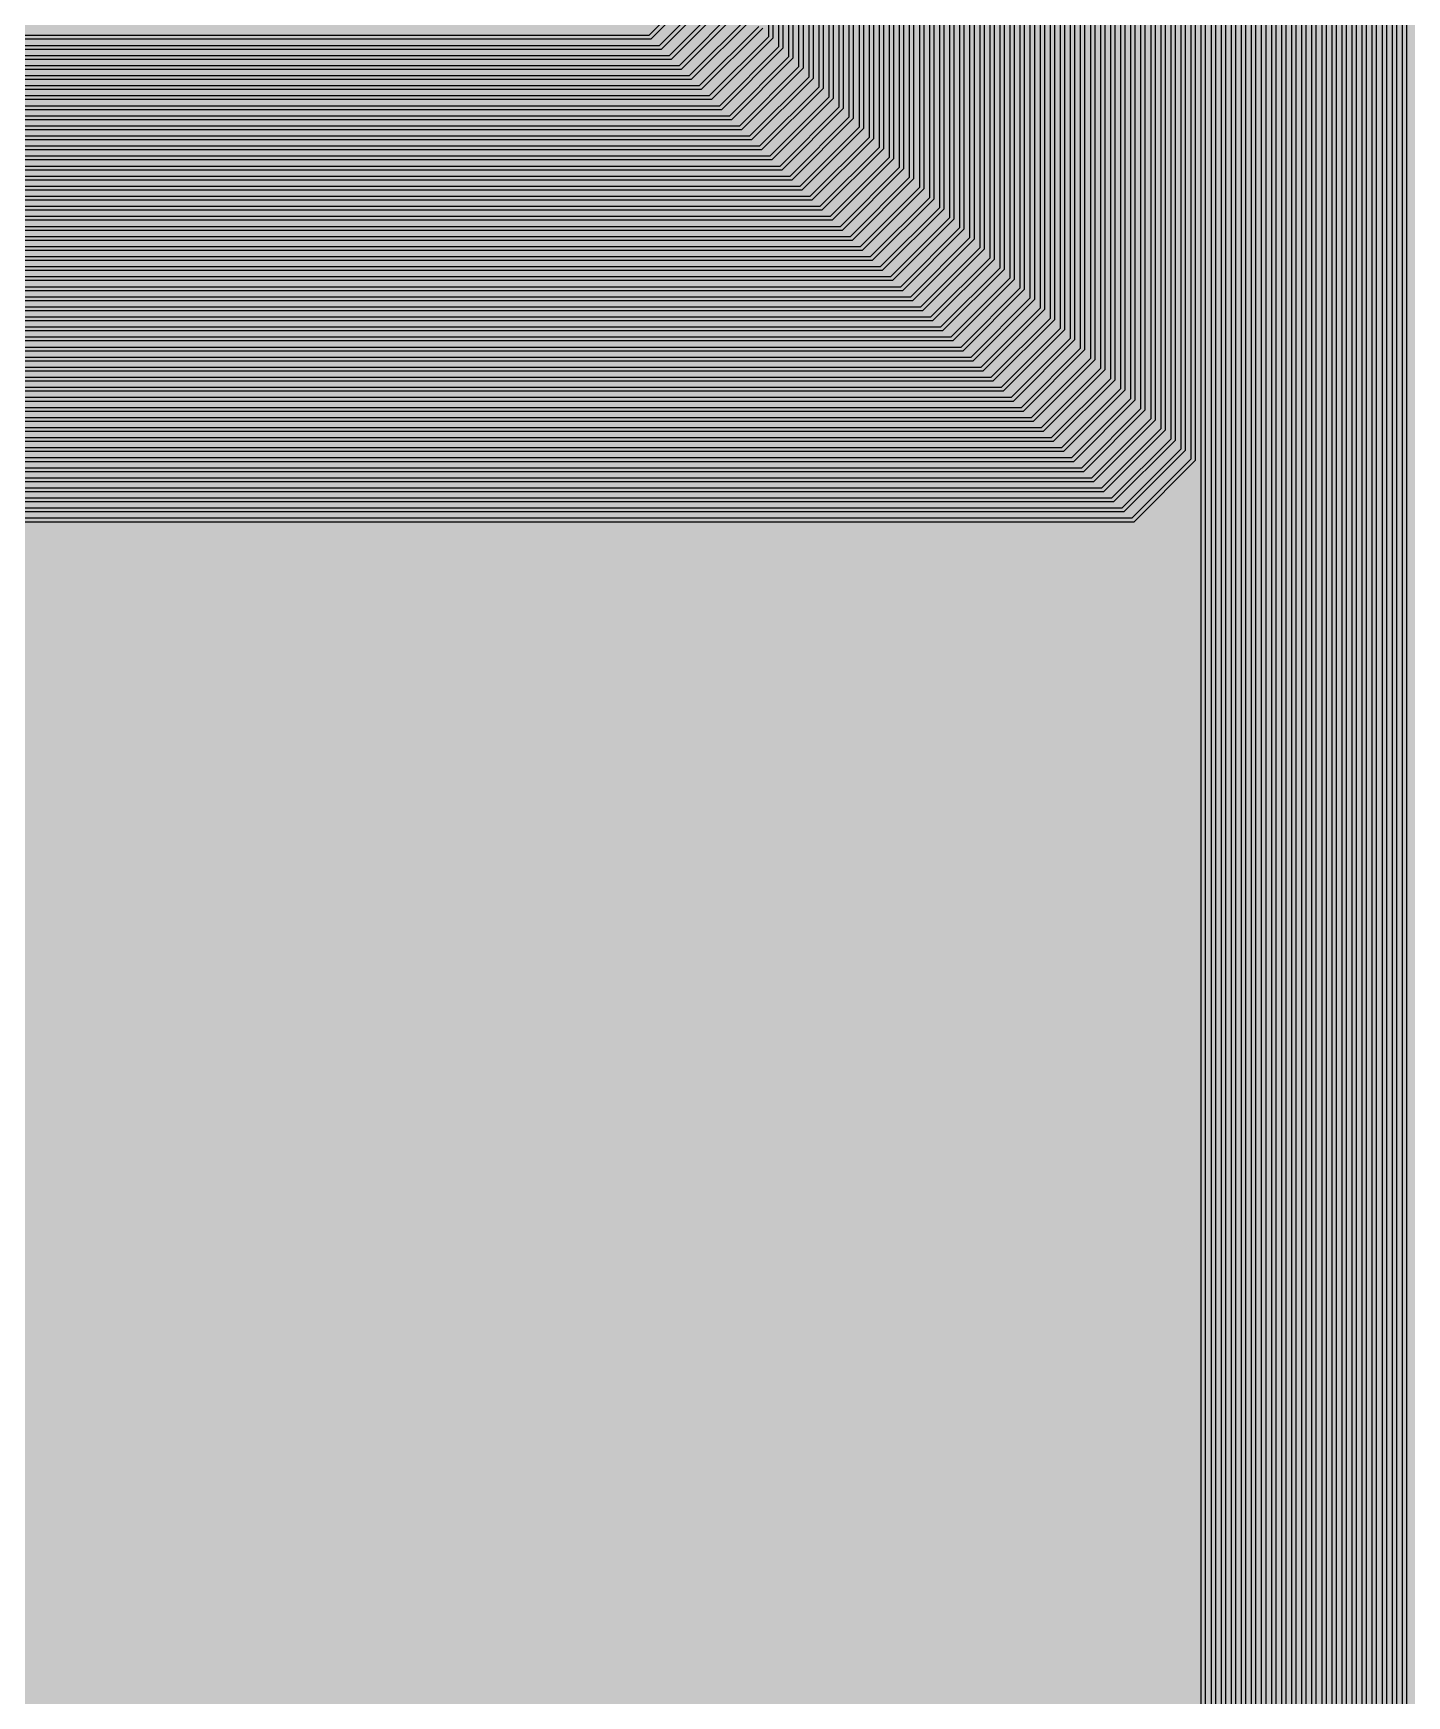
# Model space of a CAD drawing. Header units: metres. Extents: x -7220 to 10980, y -29667 to 1833.
# Drawn here: x 341 to 1024, y -19992 to -19165 of the extents above; entities that cross this region are included whole.
import ezdxf

# ---------------------------------------------------------------- set-up
doc = ezdxf.new("R2010")
doc.units = ezdxf.units.M
doc.layers.add('Metal1', color=4, linetype='CONTINUOUS')
doc.layers.add('Polyimide', color=7, linetype='CONTINUOUS')

msp = doc.modelspace()

# ---------------------------------------------------------------- hatches: boundary and pattern name
at = {"layer": 'Polyimide'}
msp.add_hatch(color=7, dxfattribs=at).paths.add_polyline_path([(4099.45, -13861.55), (4142.64, -14152.77), (4214.18, -14438.35), (4313.36, -14715.55), (4439.24, -14981.69), (4590.59, -15234.21), (4765.97, -15470.68), (4963.68, -15688.82), (5181.82, -15886.53), (5418.29, -16061.91), (5670.81, -16213.26), (5936.95, -16339.14), (6214.15, -16438.32), (6499.73, -16509.85), (6790.95, -16553.05), (7085, -16567.5), (9980.38, -16567.5), (10058.79, -16571.35), (10136.45, -16582.87), (10212.6, -16601.95), (10286.52, -16628.4), (10357.49, -16661.96), (10424.83, -16702.32), (10487.89, -16749.09), (10546.06, -16801.81), (10598.78, -16859.98), (10645.55, -16923.04), (10685.91, -16990.38), (10719.48, -17061.35), (10745.93, -17135.27), (10765, -17211.43), (10776.52, -17289.08), (10780.38, -17367.5), (10780.38, -21957.3), (10741.61, -22012.91), (10705.97, -22070.59), (10673.58, -22130.14), (10644.53, -22191.39), (10618.92, -22254.16), (10596.82, -22318.25), (10578.3, -22383.46), (10563.41, -22449.6), (10552.21, -22516.46), (10544.72, -22583.84), (10540.97, -22651.53), (10540.97, -22719.32), (10544.72, -22787.01), (10552.21, -22854.38), (10563.41, -22921.24), (10578.3, -22987.38), (10596.82, -23052.6), (10618.92, -23116.68), (10644.53, -23179.45), (10673.58, -23240.71), (10705.97, -23300.26), (10741.61, -23357.93), (10780.38, -23413.54), (10780.38, -28667.5), (10776.52, -28745.91), (10765, -28823.57), (10745.93, -28899.73), (10719.48, -28973.65), (10685.91, -29044.62), (10645.55, -29111.96), (10598.78, -29175.01), (10546.06, -29233.19), (10487.89, -29285.91), (10424.83, -29332.68), (10357.49, -29373.04), (10286.52, -29406.6), (10212.6, -29433.05), (10136.45, -29452.13), (10058.79, -29463.65), (9980.38, -29467.5), (-6219.63, -29467.5), (-6298.04, -29463.65), (-6375.7, -29452.13), (-6451.85, -29433.05), (-6525.77, -29406.6), (-6596.74, -29373.04), (-6664.08, -29332.68), (-6727.14, -29285.91), (-6785.31, -29233.19), (-6838.03, -29175.01), (-6884.8, -29111.96), (-6925.16, -29044.62), (-6958.73, -28973.65), (-6985.18, -28899.73), (-7004.25, -28823.57), (-7015.77, -28745.91), (-7019.63, -28667.5), (-7019.63, -23426.32), (-6979.36, -23370.07), (-6942.33, -23311.63), (-6908.66, -23251.2), (-6878.45, -23188.96), (-6851.81, -23125.12), (-6828.81, -23059.88), (-6809.53, -22993.44), (-6794.04, -22926.02), (-6782.37, -22857.83), (-6774.57, -22789.09), (-6770.67, -22720.02), (-6770.67, -22650.84), (-6774.57, -22581.77), (-6782.37, -22513.03), (-6794.04, -22444.84), (-6809.53, -22377.42), (-6828.81, -22310.98), (-6851.81, -22245.74), (-6878.45, -22181.89), (-6908.66, -22119.66), (-6942.33, -22059.22), (-6979.36, -22000.79), (-7019.63, -21944.54), (-7019.63, -17367.5), (-7015.77, -17289.08), (-7004.25, -17211.43), (-6985.18, -17135.27), (-6958.73, -17061.35), (-6925.16, -16990.38), (-6884.8, -16923.04), (-6838.03, -16859.98), (-6785.31, -16801.81), (-6727.14, -16749.09), (-6664.08, -16702.32), (-6596.74, -16661.96), (-6525.77, -16628.4), (-6451.85, -16601.95), (-6375.7, -16582.87), (-6298.04, -16571.35), (-6219.63, -16567.5), (-3314, -16567.5), (-3019.95, -16553.05), (-2728.73, -16509.85), (-2443.15, -16438.32), (-2165.95, -16339.14), (-1899.81, -16213.26), (-1647.29, -16061.91), (-1410.82, -15886.53), (-1192.68, -15688.82), (-994.97, -15470.68), (-819.59, -15234.21), (-668.24, -14981.69), (-542.36, -14715.55), (-443.18, -14438.35), (-371.64, -14152.77), (-328.45, -13861.55), (-314, -13567.5), (-314, -13373.48), (-317.45, -13328.11), (-327.72, -13283.78), (-344.58, -13241.52), (-367.63, -13202.3), (-396.35, -13167.01), (-430.08, -13136.47), (-468.03, -13111.38), (-509.35, -13092.32), (-509.35, -13092.32), (-578.18, -13061.27), (-642.2, -13021.24), (-700.26, -12972.96), (-751.3, -12917.31), (-794.39, -12855.3), (-828.74, -12788.06), (-853.73, -12716.8), (-868.91, -12642.84), (-874, -12567.5), (-868.91, -12492.16), (-853.73, -12418.19), (-828.74, -12346.94), (-794.39, -12279.7), (-751.3, -12217.69), (-700.26, -12162.04), (-642.2, -12113.76), (-578.18, -12073.73), (-509.35, -12042.68), (-509.35, -12042.68), (-468.03, -12023.62), (-430.08, -11998.53), (-396.35, -11967.99), (-367.63, -11932.7), (-344.58, -11893.47), (-327.72, -11851.21), (-317.45, -11806.89), (-314, -11761.52), (-314, -11074.31), (-317.45, -11028.94), (-327.72, -10984.62), (-344.58, -10942.36), (-367.63, -10903.13), (-396.35, -10867.84), (-430.08, -10837.3), (-468.03, -10812.21), (-509.35, -10793.16), (-509.35, -10793.16), (-578.18, -10762.1), (-642.2, -10722.07), (-700.26, -10673.8), (-751.3, -10618.15), (-794.39, -10556.13), (-828.74, -10488.89), (-853.73, -10417.64), (-868.91, -10343.67), (-874, -10268.33), (-868.91, -10192.99), (-853.73, -10119.03), (-828.74, -10047.77), (-794.39, -9980.53), (-751.3, -9918.52), (-700.26, -9862.87), (-642.2, -9814.59), (-578.18, -9774.56), (-509.35, -9743.51), (-509.35, -9743.51), (-468.03, -9724.45), (-430.08, -9699.36), (-396.35, -9668.82), (-367.63, -9633.53), (-344.58, -9594.31), (-327.72, -9552.05), (-317.45, -9507.72), (-314, -9462.35), (-314, -8775.14), (-317.45, -8729.78), (-327.72, -8685.45), (-344.58, -8643.19), (-367.63, -8603.96), (-396.35, -8568.68), (-430.08, -8538.14), (-468.03, -8513.05), (-509.35, -8493.99), (-509.35, -8493.99), (-578.18, -8462.94), (-642.2, -8422.91), (-700.26, -8374.63), (-751.3, -8318.98), (-794.39, -8256.97), (-828.74, -8189.73), (-853.73, -8118.47), (-868.91, -8044.5), (-874, -7969.17), (-868.91, -7893.83), (-853.73, -7819.86), (-828.74, -7748.61), (-794.39, -7681.36), (-751.3, -7619.35), (-700.26, -7563.7), (-642.2, -7515.42), (-578.18, -7475.4), (-509.35, -7444.34), (-509.35, -7444.34), (-468.03, -7425.28), (-430.08, -7400.2), (-396.35, -7369.66), (-367.63, -7334.37), (-344.58, -7295.14), (-327.72, -7252.88), (-317.45, -7208.56), (-314, -7163.19), (-314, -6475.98), (-317.45, -6430.61), (-327.72, -6386.29), (-344.58, -6344.02), (-367.63, -6304.8), (-396.35, -6269.51), (-430.08, -6238.97), (-468.03, -6213.88), (-509.35, -6194.82), (-509.35, -6194.82), (-578.18, -6163.77), (-642.2, -6123.74), (-700.26, -6075.46), (-751.3, -6019.81), (-794.39, -5957.8), (-828.74, -5890.56), (-853.73, -5819.31), (-868.91, -5745.34), (-874, -5670), (-868.91, -5594.66), (-853.73, -5520.69), (-828.74, -5449.44), (-794.39, -5382.2), (-751.3, -5320.19), (-700.26, -5264.54), (-642.2, -5216.26), (-578.18, -5176.23), (-509.35, -5145.18), (-509.35, -5145.18), (-468.03, -5126.12), (-430.08, -5101.03), (-396.35, -5070.49), (-367.63, -5035.2), (-344.58, -4995.98), (-327.72, -4953.71), (-317.45, -4909.39), (-314, -4864.02), (-314, 380), (-314, 1532.5), (-269, 1532.5), (-268.78, 1525.63), (-268.1, 1518.79), (-266.98, 1512.02), (-265.42, 1505.32), (-263.43, 1498.75), (-261.01, 1492.32), (-258.17, 1486.06), (-254.93, 1480), (-251.3, 1474.17), (-247.3, 1468.58), (-242.94, 1463.27), (-238.25, 1458.25), (-233.23, 1453.56), (-227.92, 1449.2), (-222.33, 1445.2), (-216.5, 1441.57), (-210.44, 1438.33), (-204.18, 1435.49), (-197.75, 1433.07), (-191.18, 1431.08), (-184.48, 1429.52), (-177.71, 1428.4), (-170.87, 1427.72), (-164, 1427.5), (-157.13, 1427.72), (-150.29, 1428.4), (-143.52, 1429.52), (-136.82, 1431.08), (-130.25, 1433.07), (-123.82, 1435.49), (-117.56, 1438.33), (-111.5, 1441.57), (-105.67, 1445.2), (-100.08, 1449.2), (-94.77, 1453.56), (-89.75, 1458.25), (-85.06, 1463.27), (-80.7, 1468.58), (-76.7, 1474.17), (-73.07, 1480), (-69.83, 1486.06), (-66.99, 1492.32), (-64.57, 1498.75), (-62.58, 1505.32), (-61.02, 1512.02), (-59.9, 1518.79), (-59.22, 1525.63), (-59, 1532.5), (1786, 1532.5), (3835, 1532.5), (3835.21, 1539.04), (3835.86, 1545.55), (3836.92, 1552.01), (3838.41, 1558.38), (3840.31, 1564.64), (3842.61, 1570.77), (3845.31, 1576.73), (3848.4, 1582.5), (3851.85, 1588.06), (3855.66, 1593.38), (3859.82, 1598.43), (3864.29, 1603.21), (3869.07, 1607.68), (3874.12, 1611.84), (3879.44, 1615.65), (3885, 1619.1), (3890.77, 1622.19), (3896.73, 1624.89), (3902.86, 1627.19), (3909.12, 1629.09), (3915.49, 1630.58), (3921.95, 1631.64), (3928.46, 1632.29), (3935, 1632.5), (3941.54, 1632.29), (3948.05, 1631.64), (3954.51, 1630.58), (3960.88, 1629.09), (3967.14, 1627.19), (3973.27, 1624.89), (3979.23, 1622.19), (3985, 1619.1), (3990.56, 1615.65), (3995.88, 1611.84), (4000.93, 1607.68), (4005.71, 1603.21), (4010.18, 1598.43), (4014.34, 1593.38), (4018.15, 1588.06), (4021.6, 1582.5), (4024.69, 1576.73), (4027.39, 1570.77), (4029.69, 1564.64), (4031.59, 1558.38), (4033.08, 1552.01), (4034.14, 1545.55), (4034.79, 1539.04), (4035, 1532.5), (4085, 1532.5), (4085, 380), (4085, 330), (4085, -4864.02), (4088.45, -4909.39), (4098.72, -4953.71), (4115.58, -4995.98), (4138.63, -5035.2), (4167.35, -5070.49), (4201.08, -5101.03), (4239.03, -5126.12), (4280.35, -5145.18), (4280.35, -5145.18), (4349.18, -5176.23), (4413.2, -5216.26), (4471.26, -5264.54), (4522.3, -5320.19), (4565.39, -5382.2), (4599.74, -5449.44), (4624.73, -5520.69), (4639.91, -5594.66), (4645, -5670), (4639.91, -5745.34), (4624.73, -5819.31), (4599.74, -5890.56), (4565.39, -5957.8), (4522.3, -6019.81), (4471.26, -6075.46), (4413.2, -6123.74), (4349.18, -6163.77), (4280.35, -6194.82), (4239.03, -6213.88), (4201.08, -6238.97), (4167.35, -6269.51), (4138.63, -6304.8), (4115.58, -6344.02), (4098.72, -6386.29), (4088.45, -6430.61), (4085, -6475.98), (4085, -13567.5), (4099.45, -13861.55)])

# ---------------------------------------------------------------- linework, layer by layer
at = {"layer": 'Metal1'}
for points in [[(918.87, -18191.69), (918.87, -19377.91), (888.29, -19408.5), (-6017.54, -19408.5), (-6048.12, -19377.91), (-6048.12, -16796.59)], [(-6046.12, -16797.41), (-6046.12, -19377.09), (-6016.71, -19406.5), (887.46, -19406.5), (916.87, -19377.09), (916.87, -18191.69)], [(913.87, -18191.69), (913.87, -19372.91), (883.29, -19403.5), (-6012.54, -19403.5), (-6043.12, -19372.91), (-6043.12, -16801.59)], [(-6041.12, -16802.41), (-6041.12, -19372.09), (-6011.71, -19401.5), (882.46, -19401.5), (911.87, -19372.09), (911.87, -18191.69)], [(908.87, -18191.69), (908.87, -19367.91), (878.29, -19398.5), (-6007.54, -19398.5), (-6038.12, -19367.91), (-6038.12, -16806.59)], [(-6036.12, -16807.41), (-6036.12, -19367.09), (-6006.71, -19396.5), (877.46, -19396.5), (906.87, -19367.09), (906.87, -18191.69)], [(903.87, -18191.69), (903.87, -19362.91), (873.29, -19393.5), (-6002.54, -19393.5), (-6033.12, -19362.91), (-6033.12, -16811.59)], [(-6031.12, -16812.41), (-6031.12, -19362.09), (-6001.71, -19391.5), (872.46, -19391.5), (901.87, -19362.09), (901.87, -18191.69)], [(898.87, -18191.69), (898.87, -19357.91), (868.29, -19388.5), (-5997.54, -19388.5), (-6028.12, -19357.91), (-6028.12, -16816.59)], [(-6026.12, -16817.41), (-6026.12, -19357.09), (-5996.71, -19386.5), (867.46, -19386.5), (896.87, -19357.09), (896.87, -18191.69)], [(893.87, -18191.69), (893.87, -19352.91), (863.29, -19383.5), (-5992.54, -19383.5), (-6023.12, -19352.91), (-6023.12, -16821.59)], [(-6021.12, -16822.41), (-6021.12, -19352.09), (-5991.71, -19381.5), (862.46, -19381.5), (891.87, -19352.09), (891.87, -18191.69)], [(888.87, -18191.69), (888.87, -19347.91), (858.29, -19378.5), (-5987.54, -19378.5), (-6018.12, -19347.91), (-6018.12, -16826.59)], [(-6016.12, -16827.41), (-6016.12, -19347.09), (-5986.71, -19376.5), (857.46, -19376.5), (886.87, -19347.09), (886.87, -18191.69)], [(883.87, -18191.69), (883.87, -19342.91), (853.29, -19373.5), (-5982.54, -19373.5), (-6013.12, -19342.91), (-6013.12, -16831.59)], [(-6011.12, -16832.41), (-6011.12, -19342.09), (-5981.71, -19371.5), (852.46, -19371.5), (881.87, -19342.09), (881.87, -18191.69)], [(878.88, -18191.69), (878.88, -19337.91), (848.29, -19368.5), (-5977.54, -19368.5), (-6008.12, -19337.91), (-6008.12, -16836.59)], [(-6006.12, -16837.41), (-6006.12, -19337.09), (-5976.71, -19366.5), (847.46, -19366.5), (876.88, -19337.09), (876.88, -18191.69)], [(873.87, -18191.69), (873.87, -19332.91), (843.29, -19363.5), (-5972.54, -19363.5), (-6003.12, -19332.91), (-6003.12, -16841.59)], [(-6001.12, -16842.41), (-6001.12, -19332.09), (-5971.71, -19361.5), (842.46, -19361.5), (871.87, -19332.09), (871.87, -18191.69)], [(868.88, -18191.69), (868.88, -19327.91), (838.29, -19358.5), (-5967.54, -19358.5), (-5998.12, -19327.91), (-5998.12, -16846.59)], [(-5996.12, -16847.41), (-5996.12, -19327.09), (-5966.71, -19356.5), (837.46, -19356.5), (866.88, -19327.09), (866.88, -18191.69)], [(863.87, -18191.69), (863.87, -19322.91), (833.29, -19353.5), (-5962.54, -19353.5), (-5993.12, -19322.91), (-5993.12, -16851.59)], [(-5991.12, -16852.41), (-5991.12, -19322.09), (-5961.71, -19351.5), (832.46, -19351.5), (861.87, -19322.09), (861.87, -18191.69)], [(858.88, -18191.69), (858.88, -19317.91), (828.29, -19348.5), (-5957.54, -19348.5), (-5988.12, -19317.91), (-5988.12, -16856.59)], [(-5986.12, -16857.41), (-5986.12, -19317.09), (-5956.71, -19346.5), (827.46, -19346.5), (856.88, -19317.09), (856.88, -18191.69)], [(853.87, -18191.69), (853.87, -19312.91), (823.29, -19343.5), (-5952.54, -19343.5), (-5983.12, -19312.91), (-5983.12, -16861.59)], [(-5981.12, -16862.41), (-5981.12, -19312.09), (-5951.71, -19341.5), (822.46, -19341.5), (851.87, -19312.09), (851.87, -18191.69)], [(848.87, -18191.69), (848.87, -19307.91), (818.29, -19338.5), (-5947.54, -19338.5), (-5978.12, -19307.91), (-5978.12, -16866.59)], [(-5976.12, -16867.41), (-5976.12, -19307.09), (-5946.71, -19336.5), (817.46, -19336.5), (846.87, -19307.09), (846.87, -18191.69)], [(843.87, -18191.69), (843.87, -19302.91), (813.29, -19333.5), (-5942.54, -19333.5), (-5973.12, -19302.91), (-5973.12, -16871.59)], [(-5971.12, -16872.41), (-5971.12, -19302.09), (-5941.71, -19331.5), (812.46, -19331.5), (841.87, -19302.09), (841.87, -18191.69)], [(838.87, -18191.69), (838.87, -19297.91), (808.29, -19328.5), (-5937.54, -19328.5), (-5968.12, -19297.91), (-5968.12, -16876.59)], [(-5966.12, -16877.41), (-5966.12, -19297.09), (-5936.71, -19326.5), (807.46, -19326.5), (836.87, -19297.09), (836.87, -18191.69)], [(833.87, -18191.69), (833.87, -19292.91), (803.29, -19323.5), (-5932.54, -19323.5), (-5963.12, -19292.91), (-5963.12, -16881.59)], [(-5961.12, -16882.41), (-5961.12, -19292.09), (-5931.71, -19321.5), (802.46, -19321.5), (831.87, -19292.09), (831.87, -18191.69)], [(828.87, -18191.69), (828.87, -19287.91), (798.29, -19318.5), (-5927.54, -19318.5), (-5958.12, -19287.91), (-5958.12, -16886.59)], [(-5956.12, -16887.41), (-5956.12, -19287.09), (-5926.71, -19316.5), (797.46, -19316.5), (826.87, -19287.09), (826.87, -18191.69)], [(823.87, -18191.69), (823.87, -19282.91), (793.29, -19313.5), (-5922.54, -19313.5), (-5953.12, -19282.91), (-5953.12, -16891.59)], [(-5951.12, -16892.41), (-5951.12, -19282.09), (-5921.71, -19311.5), (792.46, -19311.5), (821.87, -19282.09), (821.87, -18191.69)], [(818.87, -18191.69), (818.87, -19277.91), (788.29, -19308.5), (-5917.54, -19308.5), (-5948.12, -19277.91), (-5948.12, -16896.59)], [(-5946.12, -16897.41), (-5946.12, -19277.09), (-5916.71, -19306.5), (787.46, -19306.5), (816.87, -19277.09), (816.87, -18191.69)], [(813.87, -18191.69), (813.87, -19272.91), (783.29, -19303.5), (-5912.54, -19303.5), (-5943.12, -19272.91), (-5943.12, -16901.59)], [(-5941.12, -16902.41), (-5941.12, -19272.09), (-5911.71, -19301.5), (782.46, -19301.5), (811.87, -19272.09), (811.87, -18191.69)], [(808.87, -18191.69), (808.87, -19267.91), (778.29, -19298.5), (-5907.54, -19298.5), (-5938.12, -19267.91), (-5938.12, -16906.59)], [(-5936.12, -16907.41), (-5936.12, -19267.09), (-5906.71, -19296.5), (777.46, -19296.5), (806.87, -19267.09), (806.87, -18191.69)], [(803.87, -18191.69), (803.87, -19262.91), (773.29, -19293.5), (-5902.54, -19293.5), (-5933.12, -19262.91), (-5933.12, -16911.59)], [(-5931.12, -16912.41), (-5931.12, -19262.09), (-5901.71, -19291.5), (772.46, -19291.5), (801.87, -19262.09), (801.87, -18191.69)], [(798.87, -18191.69), (798.87, -19257.91), (768.29, -19288.5), (-5897.54, -19288.5), (-5928.12, -19257.91), (-5928.12, -16916.59)], [(-5926.12, -16917.41), (-5926.12, -19257.09), (-5896.71, -19286.5), (767.46, -19286.5), (796.87, -19257.09), (796.87, -18191.69)], [(793.87, -18191.69), (793.87, -19252.91), (763.29, -19283.5), (-5892.54, -19283.5), (-5923.12, -19252.91), (-5923.12, -16921.59)], [(-5921.12, -16922.41), (-5921.12, -19252.09), (-5891.71, -19281.5), (762.46, -19281.5), (791.87, -19252.09), (791.87, -18191.69)], [(788.87, -18191.69), (788.87, -19247.91), (758.29, -19278.5), (-5887.54, -19278.5), (-5918.12, -19247.91), (-5918.12, -16926.59)], [(-5916.12, -16927.41), (-5916.12, -19247.09), (-5886.71, -19276.5), (757.46, -19276.5), (786.87, -19247.09), (786.87, -18191.69)], [(783.88, -18191.69), (783.88, -19242.91), (753.29, -19273.5), (-5882.54, -19273.5), (-5913.12, -19242.91), (-5913.12, -16931.59)], [(-5911.12, -16932.41), (-5911.12, -19242.09), (-5881.71, -19271.5), (752.46, -19271.5), (781.88, -19242.09), (781.88, -18191.69)], [(778.87, -18191.69), (778.87, -19237.91), (748.29, -19268.5), (-5877.54, -19268.5), (-5908.12, -19237.91), (-5908.12, -16936.59)], [(-5906.12, -16937.41), (-5906.12, -19237.09), (-5876.71, -19266.5), (747.46, -19266.5), (776.87, -19237.09), (776.87, -18191.69)], [(773.88, -18191.69), (773.88, -19232.91), (743.29, -19263.5), (-5872.54, -19263.5), (-5903.12, -19232.91), (-5903.12, -16941.59)], [(-5901.12, -16942.41), (-5901.12, -19232.09), (-5871.71, -19261.5), (742.46, -19261.5), (771.88, -19232.09), (771.88, -18191.69)], [(768.87, -18191.69), (768.87, -19227.91), (738.29, -19258.5), (-5867.54, -19258.5), (-5898.12, -19227.91), (-5898.12, -16946.59)], [(-5896.12, -16947.41), (-5896.12, -19227.09), (-5866.71, -19256.5), (737.46, -19256.5), (766.87, -19227.09), (766.87, -18191.69)], [(763.88, -18191.69), (763.88, -19222.91), (733.29, -19253.5), (-5862.54, -19253.5), (-5893.12, -19222.91), (-5893.12, -16951.59)], [(-5891.12, -16952.41), (-5891.12, -19222.09), (-5861.71, -19251.5), (732.46, -19251.5), (761.88, -19222.09), (761.88, -18191.69)], [(758.87, -18191.69), (758.87, -19217.91), (728.29, -19248.5), (-5857.54, -19248.5), (-5888.12, -19217.91), (-5888.12, -17921.59)], [(-5886.12, -17922.41), (-5886.12, -19217.09), (-5856.71, -19246.5), (727.46, -19246.5), (756.87, -19217.09), (756.87, -18191.69)], [(753.88, -18191.69), (753.88, -19212.91), (723.29, -19243.5), (-5852.54, -19243.5), (-5883.12, -19212.91), (-5883.12, -17926.59)], [(-5881.12, -17927.41), (-5881.12, -19212.09), (-5851.71, -19241.5), (722.46, -19241.5), (751.88, -19212.09), (751.88, -18191.69)], [(748.87, -18191.69), (748.87, -19207.91), (718.29, -19238.5), (-5847.54, -19238.5), (-5878.12, -19207.91), (-5878.12, -17931.59)], [(-5876.12, -17932.41), (-5876.12, -19207.09), (-5846.71, -19236.5), (717.46, -19236.5), (746.87, -19207.09), (746.87, -18191.69)], [(743.88, -18191.69), (743.88, -19202.91), (713.29, -19233.5), (-5842.54, -19233.5), (-5873.12, -19202.91), (-5873.12, -17936.59)], [(-5871.12, -17937.41), (-5871.12, -19202.09), (-5841.71, -19231.5), (712.46, -19231.5), (741.88, -19202.09), (741.88, -18191.69)], [(738.87, -18191.69), (738.87, -19197.91), (708.29, -19228.5), (-5837.54, -19228.5), (-5868.12, -19197.91), (-5868.12, -17941.59)], [(-5866.12, -17942.41), (-5866.12, -19197.09), (-5836.71, -19226.5), (707.46, -19226.5), (736.87, -19197.09), (736.87, -18191.69)], [(733.88, -18191.69), (733.88, -19192.91), (703.29, -19223.5), (-5832.54, -19223.5), (-5863.12, -19192.91), (-5863.12, -17946.59)], [(-5861.12, -17947.41), (-5861.12, -19192.09), (-5831.71, -19221.5), (702.46, -19221.5), (731.88, -19192.09), (731.88, -18191.69)], [(728.87, -18191.69), (728.87, -19187.91), (698.29, -19218.5), (-5827.54, -19218.5), (-5858.12, -19187.91), (-5858.12, -17951.59)], [(-5856.12, -17952.41), (-5856.12, -19187.09), (-5826.71, -19216.5), (697.46, -19216.5), (726.87, -19187.09), (726.87, -18191.69)], [(723.87, -18191.69), (723.87, -19182.91), (693.29, -19213.5), (-5822.54, -19213.5), (-5853.12, -19182.91), (-5853.12, -17956.59)], [(-5851.12, -17957.41), (-5851.12, -19182.09), (-5821.71, -19211.5), (692.46, -19211.5), (721.87, -19182.09), (721.87, -18191.69)], [(718.87, -18191.69), (718.87, -19177.91), (688.29, -19208.5), (-5817.54, -19208.5), (-5848.12, -19177.91), (-5848.12, -17961.59)], [(-5846.12, -17962.41), (-5846.12, -19177.09), (-5816.71, -19206.5), (687.46, -19206.5), (716.87, -19177.09), (716.87, -18191.69)], [(713.87, -18191.69), (713.87, -19172.91), (683.29, -19203.5), (-5812.54, -19203.5), (-5843.12, -19172.91), (-5843.12, -17966.59)], [(-5841.12, -17967.41), (-5841.12, -19172.09), (-5811.71, -19201.5), (682.46, -19201.5), (711.87, -19172.09), (711.87, -18191.69)], [(708.87, -18191.69), (708.87, -19167.91), (678.29, -19198.5), (-5807.54, -19198.5), (-5838.12, -19167.91), (-5838.12, -17971.59)], [(-5836.12, -17972.41), (-5836.12, -19167.09), (-5806.71, -19196.5), (677.46, -19196.5), (706.87, -19167.09), (706.87, -18191.69)], [(1023.88, -18191.69), (1023.88, -22162.91), (993.29, -22193.5), (-5802.54, -22193.5), (-5833.12, -22162.91), (-5833.12, -20976.59), (-5802.54, -20946), (-1761.71, -20946), (-1728.02, -20975.3), (-1717.12, -21126.16), (-1717.12, -21892.5), (-1747.12, -21892.5), (-1747.12, -21126.16), (-1736.23, -20978.7), (-1762.54, -20948), (-5801.71, -20948), (-5831.12, -20977.41), (-5831.12, -22162.09), (-5801.71, -22191.5), (992.46, -22191.5), (1021.88, -22162.09), (1021.88, -18191.69)], [(1018.87, -18191.69), (1018.87, -22157.91), (988.29, -22188.5), (-5797.54, -22188.5), (-5828.12, -22157.91), (-5828.12, -20981.59), (-5797.54, -20951), (-2078.09, -20951), (-2025.28, -20969.9), (-1992.58, -21005.12), (-1894.86, -21143.86), (-1919.39, -21161.14), (-2017.11, -21022.39), (-2036.85, -20983.15), (-2078.58, -20953), (-5796.71, -20953), (-5826.12, -20982.41), (-5826.12, -22157.09), (-5796.71, -22186.5), (987.46, -22186.5), (1016.87, -22157.09), (1016.87, -18191.69)], [(1013.87, -18191.69), (1013.87, -22152.91), (983.29, -22183.5), (-5792.54, -22183.5), (-5823.12, -22152.91), (-5823.12, -20986.59), (-5792.54, -20956), (-2111.71, -20956), (-2077.99, -20985.29), (-2067.12, -21134.16), (-2067.12, -21892.5), (-2097.12, -21892.5), (-2097.12, -21134.16), (-2086.26, -20988.71), (-2112.54, -20958), (-5791.71, -20958), (-5821.12, -20987.41), (-5821.12, -22152.09), (-5791.71, -22181.5), (982.46, -22181.5), (1011.87, -22152.09), (1011.87, -18191.69)], [(1008.87, -18191.69), (1008.87, -22147.91), (978.29, -22178.5), (-5787.54, -22178.5), (-5818.12, -22147.91), (-5818.12, -20991.59), (-5787.54, -20961), (-2428.1, -20961), (-2374.36, -20978.83), (-2346.14, -21007.23), (-2245.07, -21143.57), (-2269.18, -21161.43), (-2370.24, -21025.1), (-2386.59, -20993.37), (-2428.58, -20963), (-5786.71, -20963), (-5816.12, -20992.41), (-5816.12, -22147.09), (-5786.71, -22176.5), (977.46, -22176.5), (1006.87, -22147.09), (1006.87, -18191.69)], [(1003.88, -18191.69), (1003.88, -22142.91), (973.29, -22173.5), (-5782.54, -22173.5), (-5813.12, -22142.91), (-5813.12, -20996.59), (-5782.54, -20966), (-2461.71, -20966), (-2427.96, -20995.27), (-2417.12, -21142.16), (-2417.12, -21892.5), (-2447.12, -21892.5), (-2447.12, -21142.16), (-2436.29, -20998.73), (-2462.54, -20968), (-5781.71, -20968), (-5811.12, -20997.41), (-5811.12, -22142.09), (-5781.71, -22171.5), (972.46, -22171.5), (1001.88, -22142.09), (1001.88, -18191.69)], [(998.87, -18191.69), (998.87, -22137.91), (968.29, -22168.5), (-5777.54, -22168.5), (-5808.12, -22137.91), (-5808.12, -21001.59), (-5777.54, -20971), (-2778.11, -20971), (-2723.36, -20987.61), (-2699.88, -21009.6), (-2595.31, -21143.26), (-2618.94, -21161.74), (-2723.51, -21028.08), (-2736.34, -21003.65), (-2778.57, -20973), (-5776.71, -20973), (-5806.12, -21002.41), (-5806.12, -22137.09), (-5776.71, -22166.5), (967.46, -22166.5), (996.87, -22137.09), (996.87, -18191.69)], [(993.87, -18191.69), (993.87, -22132.91), (963.29, -22163.5), (-5772.54, -22163.5), (-5803.12, -22132.91), (-5803.12, -21006.59), (-5772.54, -20976), (-2811.71, -20976), (-2777.92, -21005.26), (-2767.12, -21150.16), (-2767.12, -21892.5), (-2797.12, -21892.5), (-2797.12, -21150.16), (-2786.33, -21008.74), (-2812.54, -20978), (-5771.71, -20978), (-5801.12, -21007.41), (-5801.12, -22132.09), (-5771.71, -22161.5), (962.46, -22161.5), (991.87, -22132.09), (991.87, -18191.69)], [(988.87, -18191.69), (988.87, -22127.91), (958.29, -22158.5), (-5767.54, -22158.5), (-5798.12, -22127.91), (-5798.12, -21011.59), (-5767.54, -20981), (-3157.43, -20981), (-3101.31, -20995.57), (-3066.52, -21021.89), (-2946.52, -21141.89), (-2967.73, -21163.11), (-3087.73, -21043.11), (-3111.52, -21010.85), (-3157.82, -20983), (-5766.71, -20983), (-5796.12, -21012.41), (-5796.12, -22127.09), (-5766.71, -22156.5), (957.46, -22156.5), (986.87, -22127.09), (986.87, -18191.69)], [(983.88, -18191.69), (983.88, -22122.91), (953.29, -22153.5), (-5762.54, -22153.5), (-5793.12, -22122.91), (-5793.12, -21016.59), (-5762.54, -20986), (-3161.71, -20986), (-3127.89, -21015.25), (-3117.12, -21158.16), (-3117.12, -21892.5), (-3147.12, -21892.5), (-3147.12, -21158.16), (-3136.36, -21018.75), (-3162.54, -20988), (-5761.71, -20988), (-5791.12, -21017.41), (-5791.12, -22122.09), (-5761.71, -22151.5), (952.46, -22151.5), (981.88, -22122.09), (981.88, -18191.69)], [(978.87, -18191.69), (978.87, -22117.91), (948.29, -22148.5), (-5757.54, -22148.5), (-5788.12, -22117.91), (-5788.12, -21021.59), (-5757.54, -20991), (-3497.43, -20991), (-3440.53, -21004.41), (-3416.52, -21021.89), (-3296.52, -21141.89), (-3317.73, -21163.11), (-3437.73, -21043.11), (-3452.29, -21022.02), (-3497.82, -20993), (-5756.71, -20993), (-5786.12, -21022.41), (-5786.12, -22117.09), (-5756.71, -22146.5), (947.46, -22146.5), (976.87, -22117.09), (976.87, -18191.69)], [(973.87, -18191.69), (973.87, -22112.91), (943.29, -22143.5), (-5752.54, -22143.5), (-5783.12, -22112.91), (-5783.12, -21026.59), (-5752.54, -20996), (-3511.71, -20996), (-3477.85, -21025.23), (-3467.12, -21166.16), (-3467.12, -21892.5), (-3497.12, -21892.5), (-3497.12, -21166.16), (-3486.4, -21028.77), (-3512.54, -20998), (-5751.71, -20998), (-5781.12, -21027.41), (-5781.12, -22112.09), (-5751.71, -22141.5), (942.46, -22141.5), (971.87, -22112.09), (971.87, -18191.69)], [(968.87, -18191.69), (968.87, -22107.91), (938.29, -22138.5), (-5747.54, -22138.5), (-5778.12, -22107.91), (-5778.12, -21031.59), (-5747.54, -21001), (-3837.43, -21001), (-3779.43, -21012.77), (-3766.52, -21021.89), (-3646.52, -21141.89), (-3667.73, -21163.11), (-3787.73, -21043.11), (-3793.39, -21033.66), (-3837.82, -21003), (-5746.71, -21003), (-5776.12, -21032.41), (-5776.12, -22107.09), (-5746.71, -22136.5), (937.46, -22136.5), (966.87, -22107.09), (966.87, -18191.69)], [(963.87, -18191.69), (963.87, -22102.91), (933.29, -22133.5), (-5742.54, -22133.5), (-5773.12, -22102.91), (-5773.12, -21036.59), (-5742.54, -21006), (-3861.71, -21006), (-3827.82, -21035.22), (-3817.12, -21174.16), (-3817.12, -21892.5), (-3847.12, -21892.5), (-3847.12, -21174.16), (-3836.43, -21038.78), (-3862.54, -21008), (-5741.71, -21008), (-5771.12, -21037.41), (-5771.12, -22102.09), (-5741.71, -22131.5), (932.46, -22131.5), (961.87, -22102.09), (961.87, -18191.69)], [(958.87, -18191.69), (958.87, -22097.91), (928.29, -22128.5), (-5737.54, -22128.5), (-5768.12, -22097.91), (-5768.12, -21041.59), (-5737.54, -21011), (-4177.43, -21011), (-4117.91, -21020.5), (-3996.52, -21141.89), (-4017.73, -21163.11), (-4134.91, -21045.93), (-4177.82, -21013), (-5736.71, -21013), (-5766.12, -21042.41), (-5766.12, -22097.09), (-5736.71, -22126.5), (927.46, -22126.5), (956.87, -22097.09), (956.87, -18191.69)], [(953.87, -18191.69), (953.87, -22092.91), (923.29, -22123.5), (-5732.54, -22123.5), (-5763.12, -22092.91), (-5763.12, -21046.59), (-5732.54, -21016), (-4211.71, -21016), (-4177.78, -21045.2), (-4167.12, -21182.16), (-4167.12, -21892.5), (-4197.12, -21892.5), (-4197.12, -21182.16), (-4186.47, -21048.8), (-4212.54, -21018), (-5731.71, -21018), (-5761.12, -21047.41), (-5761.12, -22092.09), (-5731.71, -22121.5), (922.46, -22121.5), (951.87, -22092.09), (951.87, -18191.69)], [(948.87, -18191.69), (948.87, -22087.91), (918.29, -22118.5), (-5727.54, -22118.5), (-5758.12, -22087.91), (-5758.12, -21051.59), (-5727.54, -21021), (-4517.43, -21021), (-4457.91, -21030.5), (-4346.52, -21141.89), (-4367.73, -21163.11), (-4474.91, -21055.93), (-4517.82, -21023), (-5726.71, -21023), (-5756.12, -21052.41), (-5756.12, -22087.09), (-5726.71, -22116.5), (917.46, -22116.5), (946.87, -22087.09), (946.87, -18191.69)], [(943.87, -18191.69), (943.87, -22082.91), (913.29, -22113.5), (-5722.54, -22113.5), (-5753.12, -22082.91), (-5753.12, -21056.59), (-5722.54, -21026), (-4561.71, -21026), (-4527.74, -21055.18), (-4517.12, -21190.16), (-4517.12, -21892.5), (-4547.12, -21892.5), (-4547.12, -21190.16), (-4536.51, -21058.82), (-4562.54, -21028), (-5721.71, -21028), (-5751.12, -21057.41), (-5751.12, -22082.09), (-5721.71, -22111.5), (912.46, -22111.5), (941.87, -22082.09), (941.87, -18191.69)], [(938.87, -18191.69), (938.87, -22077.91), (908.29, -22108.5), (-5717.54, -22108.5), (-5748.12, -22077.91), (-5748.12, -21061.59), (-5717.54, -21031), (-4857.43, -21031), (-4797.91, -21040.5), (-4696.52, -21141.89), (-4717.73, -21163.11), (-4814.91, -21065.93), (-4857.82, -21033), (-5716.71, -21033), (-5746.12, -21062.41), (-5746.12, -22077.09), (-5716.71, -22106.5), (907.46, -22106.5), (936.87, -22077.09), (936.87, -18191.69)], [(933.87, -18191.69), (933.87, -22072.91), (903.29, -22103.5), (-5712.54, -22103.5), (-5743.12, -22072.91), (-5743.12, -21066.59), (-5712.54, -21036), (-4911.71, -21036), (-4877.7, -21065.17), (-4867.12, -21198.16), (-4867.12, -21892.5), (-4897.12, -21892.5), (-4897.12, -21198.16), (-4886.55, -21068.83), (-4912.54, -21038), (-5711.71, -21038), (-5741.12, -21067.41), (-5741.12, -22072.09), (-5711.71, -22101.5), (902.46, -22101.5), (931.87, -22072.09), (931.87, -18191.69)], [(928.87, -18191.69), (928.87, -22067.91), (898.29, -22098.5), (-5707.54, -22098.5), (-5738.12, -22067.91), (-5738.12, -21071.59), (-5707.54, -21041), (-5197.43, -21041), (-5137.91, -21050.5), (-5046.52, -21141.89), (-5067.73, -21163.11), (-5154.91, -21075.93), (-5197.82, -21043), (-5706.71, -21043), (-5736.12, -21072.41), (-5736.12, -22067.09), (-5706.71, -22096.5), (897.46, -22096.5), (926.87, -22067.09), (926.87, -18191.69)], [(923.87, -18191.69), (923.87, -22062.91), (893.29, -22093.5), (-5702.54, -22093.5), (-5733.12, -22062.91), (-5733.12, -21076.59), (-5702.54, -21046), (-5261.71, -21046), (-5227.66, -21075.15), (-5217.12, -21206.16), (-5217.12, -21892.5), (-5247.12, -21892.5), (-5247.12, -21206.16), (-5236.59, -21078.85), (-5262.54, -21048), (-5701.71, -21048), (-5731.12, -21077.41), (-5731.12, -22062.09), (-5701.71, -22091.5), (892.46, -22091.5), (921.87, -22062.09), (921.87, -18191.69)], [(683.87, -19142.91), (653.29, -19173.5), (-5782.54, -19173.5), (-5813.12, -19142.91)], [(-5811.12, -19142.09), (-5781.71, -19171.5), (652.46, -19171.5), (681.87, -19142.09)], [(678.87, -19137.91), (648.29, -19168.5), (-5777.54, -19168.5), (-5808.12, -19137.91)], [(-5806.12, -19137.09), (-5776.71, -19166.5), (647.46, -19166.5), (676.87, -19137.09)], [(-5821.12, -19152.09), (-5791.71, -19181.5), (662.46, -19181.5), (691.87, -19152.09)], [(688.87, -19147.91), (658.29, -19178.5), (-5787.54, -19178.5), (-5818.12, -19147.91)], [(-5816.12, -19147.09), (-5786.71, -19176.5), (657.46, -19176.5), (686.87, -19147.09)], [(698.87, -19157.91), (668.29, -19188.5), (-5797.54, -19188.5), (-5828.12, -19157.91)], [(-5826.12, -19157.09), (-5796.71, -19186.5), (667.46, -19186.5), (696.87, -19157.09)], [(693.87, -19152.91), (663.29, -19183.5), (-5792.54, -19183.5), (-5823.12, -19152.91)], [(703.87, -19162.91), (673.29, -19193.5), (-5802.54, -19193.5), (-5833.12, -19162.91)], [(-5831.12, -19162.09), (-5801.71, -19191.5), (672.46, -19191.5), (701.87, -19162.09)]]:
    msp.add_lwpolyline(points, dxfattribs=at)

doc.saveas('drawing.dxf')
